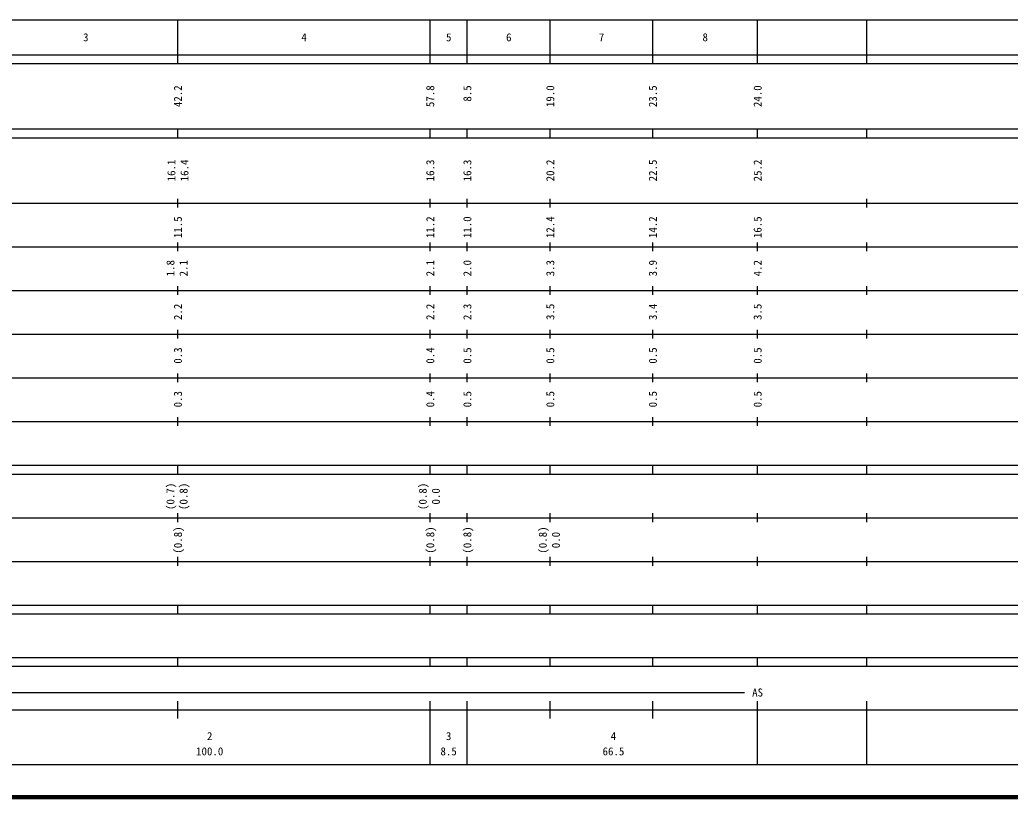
# Model space of a CAD drawing. Units: millimetres on the paper, enlarged 1000 times. Extents: x 40000 to 680000, y 20000 to 380000.
# Drawn here: x 173982 to 400863, y 20000 to 198000 of the extents above; entities that cross this region are included whole.
import ezdxf
from ezdxf.enums import TextEntityAlignment as Align

# ---------------------------------------------------------------- set-up
doc = ezdxf.new("R2010")
doc.units = ezdxf.units.MM
doc.header["$LTSCALE"] = 1000
doc.layers.add('M-TTL', color=2, linetype='Continuous', lineweight=140)
doc.layers.add('M-TTL-BAND', color=7, linetype='Continuous', lineweight=25)
doc.styles.add('ＭＳ ゴシック', font='')
doc.styles.get('ＭＳ ゴシック').set_extended_font_data('MS Gothic')

msp = doc.modelspace()

# ---------------------------------------------------------------- linework, layer by layer
at = {"layer": 'M-TTL'}
msp.add_line((40000, 20000), (680000, 20000), dxfattribs=at)
at = {"layer": 'M-TTL-BAND'}
for p, q in [((68000, 198000), (579000, 198000)), ((210200, 188000), (210200, 198000)), ((268000, 188000), (268000, 198000)), ((276500, 188000), (276500, 198000)), ((295500, 188000), (295500, 198000)), ((319000, 188000), (319000, 198000)), ((343000, 188000), (343000, 198000)), ((368000, 188000), (368000, 198000)), ((40000, 190000), (579000, 190000)), ((40000, 188000), (579000, 188000)), ((40000, 173000), (579000, 173000)), ((210200, 171000), (210200, 173000)), ((268000, 171000), (268000, 173000)), ((276500, 171000), (276500, 173000)), ((295500, 171000), (295500, 173000)), ((319000, 171000), (319000, 173000)), ((343000, 171000), (343000, 173000)), ((368000, 171000), (368000, 173000)), ((40000, 171000), (579000, 171000)), ((210200, 155000), (210200, 157000)), ((268000, 155000), (268000, 157000)), ((276500, 155000), (276500, 157000)), ((295500, 155000), (295500, 157000)), ((368000, 155000), (368000, 157000)), ((40000, 156000), (579000, 156000)), ((46000, 146000), (579000, 146000)), ((210200, 145000), (210200, 147000)), ((268000, 145000), (268000, 147000)), ((276500, 145000), (276500, 147000)), ((295500, 145000), (295500, 147000)), ((319000, 145000), (319000, 147000)), ((343000, 145000), (343000, 147000)), ((368000, 145000), (368000, 147000)), ((210200, 135000), (210200, 137000)), ((268000, 135000), (268000, 137000)), ((276500, 135000), (276500, 137000)), ((295500, 135000), (295500, 137000)), ((319000, 135000), (319000, 137000)), ((343000, 135000), (343000, 137000)), ((368000, 135000), (368000, 137000)), ((52000, 136000), (579000, 136000)), ((46000, 126000), (579000, 126000)), ((210200, 125000), (210200, 127000)), ((268000, 125000), (268000, 127000)), ((276500, 125000), (276500, 127000)), ((295500, 125000), (295500, 127000)), ((319000, 125000), (319000, 127000)), ((343000, 125000), (343000, 127000)), ((368000, 125000), (368000, 127000)), ((52000, 116000), (579000, 116000)), ((210200, 115000), (210200, 117000)), ((268000, 115000), (268000, 117000)), ((276500, 115000), (276500, 117000)), ((295500, 115000), (295500, 117000)), ((319000, 115000), (319000, 117000)), ((343000, 115000), (343000, 117000)), ((368000, 115000), (368000, 117000)), ((210200, 105000), (210200, 107000)), ((268000, 105000), (268000, 107000)), ((276500, 105000), (276500, 107000)), ((295500, 105000), (295500, 107000)), ((319000, 105000), (319000, 107000)), ((343000, 105000), (343000, 107000)), ((368000, 105000), (368000, 107000)), ((46000, 106000), (579000, 106000)), ((40000, 96000), (579000, 96000)), ((210200, 94000), (210200, 96000)), ((268000, 94000), (268000, 96000)), ((276500, 94000), (276500, 96000)), ((295500, 94000), (295500, 96000)), ((319000, 94000), (319000, 96000)), ((343000, 94000), (343000, 96000)), ((368000, 94000), (368000, 96000)), ((40000, 94000), (579000, 94000)), ((49000, 84000), (579000, 84000)), ((210200, 83000), (210200, 85000)), ((268000, 83000), (268000, 85000)), ((276500, 83000), (276500, 85000)), ((295500, 83000), (295500, 85000)), ((319000, 83000), (319000, 85000)), ((343000, 83000), (343000, 85000)), ((368000, 83000), (368000, 85000)), ((210200, 73000), (210200, 75000)), ((268000, 73000), (268000, 75000)), ((276500, 73000), (276500, 75000)), ((295500, 73000), (295500, 75000)), ((319000, 73000), (319000, 75000)), ((343000, 73000), (343000, 75000)), ((368000, 73000), (368000, 75000)), ((40000, 74000), (579000, 74000)), ((40000, 64000), (579000, 64000)), ((210200, 62000), (210200, 64000)), ((268000, 62000), (268000, 64000)), ((276500, 62000), (276500, 64000)), ((295500, 62000), (295500, 64000)), ((319000, 62000), (319000, 64000)), ((343000, 62000), (343000, 64000)), ((368000, 62000), (368000, 64000)), ((40000, 62000), (579000, 62000)), ((40000, 52000), (579000, 52000)), ((40000, 50000), (579000, 50000)), ((210200, 50000), (210200, 52000)), ((268000, 50000), (268000, 52000)), ((276500, 50000), (276500, 52000)), ((295500, 50000), (295500, 52000)), ((319000, 50000), (319000, 52000)), ((343000, 50000), (343000, 52000)), ((368000, 50000), (368000, 52000)), ((71000, 44000), (339983, 44000)), ((210200, 38000), (210200, 42000)), ((268000, 27500), (268000, 42000)), ((276500, 27500), (276500, 42000)), ((295500, 38000), (295500, 42000)), ((319000, 38000), (319000, 42000)), ((343000, 27500), (343000, 42000)), ((368000, 27500), (368000, 42000)), ((40000, 40000), (579000, 40000)), ((68000, 27500), (579000, 27500))]:
    msp.add_line(p, q, dxfattribs=at)

# ---------------------------------------------------------------- texts
at = {"layer": 'M-TTL-BAND', "style": 'ＭＳ ゴシック'}
for s, p in [('3', (189100, 194000)), ('4', (239099, 194000)), ('5', (272250, 194000)), ('6', (286000, 194000)), ('7', (307250, 194000)), ('8', (331000, 194000))]:
    msp.add_text(s, height=1833, dxfattribs=at).set_placement(p, align=Align.MIDDLE_CENTER)
for s, p in [('42.2', (210200, 183000)), ('57.8', (268000, 183000)), ('8.5', (276500, 183000)), ('19.0', (295500, 183000)), ('23.5', (319000, 183000)), ('24.0', (343000, 183000)), ('16.1', (208700, 166000)), ('16.4', (211700, 166000)), ('16.3', (268000, 166000)), ('16.3', (276500, 166000)), ('20.2', (295500, 166000)), ('22.5', (319000, 166000)), ('25.2', (343000, 166000)), ('11.5', (210200, 153000)), ('11.2', (268000, 153000)), ('11.0', (276500, 153000)), ('12.4', (295500, 153000)), ('14.2', (319000, 153000)), ('16.5', (343000, 153000)), ('2.1', (268000, 143000)), ('2.0', (276500, 143000)), ('3.3', (295500, 143000)), ('3.9', (319000, 143000)), ('4.2', (343000, 143000)), ('2.2', (210200, 133000)), ('2.2', (268000, 133000)), ('2.3', (276500, 133000)), ('3.5', (295500, 133000)), ('3.4', (319000, 133000)), ('3.5', (343000, 133000)), ('0.3', (210200, 123000)), ('0.4', (268000, 123000)), ('0.5', (276500, 123000)), ('0.5', (295500, 123000)), ('0.5', (319000, 123000)), ('0.5', (343000, 123000)), ('0.3', (210200, 113000)), ('0.4', (268000, 113000)), ('0.5', (276500, 113000)), ('0.5', (295500, 113000)), ('0.5', (319000, 113000)), ('0.5', (343000, 113000)), ('(0.8)', (210200, 82000)), ('(0.8)', (268000, 82000)), ('(0.8)', (276500, 82000))]:
    msp.add_text(s, height=1833, rotation=90, dxfattribs=at).set_placement(p, align=Align.MIDDLE_RIGHT)
for s, p in [('1.8', (209950, 141125)), ('2.1', (212950, 141125)), ('(0.7)', (209950, 88875)), ('(0.8)', (212950, 88875)), ('(0.8)', (267750, 88875)), ('0.0', (270750, 88875)), ('(0.8)', (295250, 78875)), ('0.0', (298250, 78875))]:
    msp.add_text(s, height=1833, rotation=90, dxfattribs=at).set_placement(p, align=Align.BOTTOM_CENTER)
for s, p in [('AS', (343000, 42500)), ('2', (217481, 32523)), ('3', (272219, 32523)), ('4', (309977, 32523)), ('100.0', (217481, 29033)), ('8.5', (272219, 29033)), ('66.5', (309977, 29033))]:
    msp.add_text(s, height=1833, dxfattribs=at).set_placement(p, align=Align.BOTTOM_CENTER)

doc.saveas('drawing.dxf')
